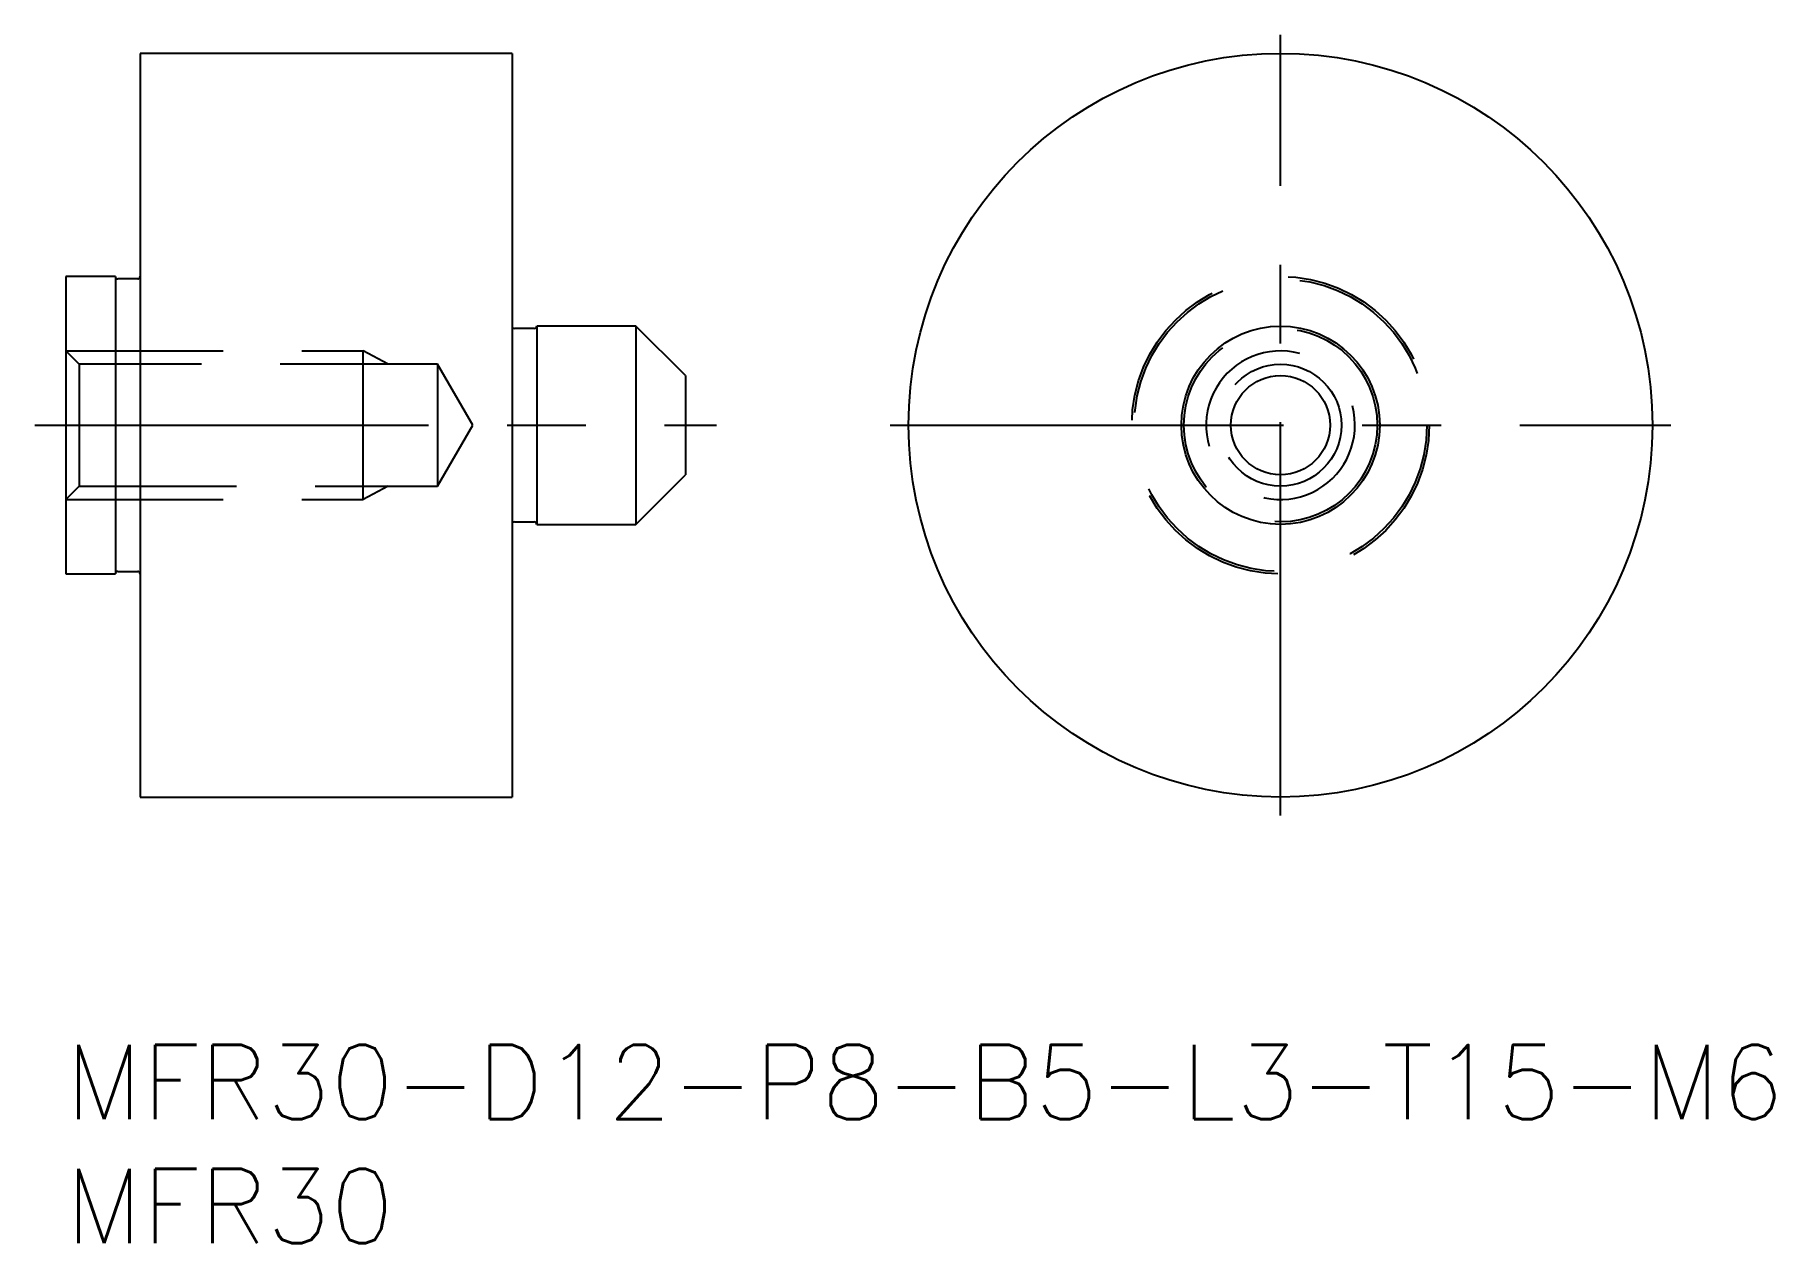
# Model space of a CAD drawing. Extents: x -1.3 to 68.9, y -8 to 40.8.
import ezdxf

# ---------------------------------------------------------------- set-up
doc = ezdxf.new("R2010")
doc.units = 0
doc.header["$LTSCALE"] = 0.5
doc.linetypes.add('CENTER', pattern=[50.8, 31.75, -6.35, 6.35, -6.35])
doc.linetypes.add('DASHED', pattern=[19.05, 12.7, -6.35])
for name, color, linetype in [('MSM_CENTER', 1, 'CENTER'), ('MSM_CONTINUOUS', 7, 'CONTINUOUS'), ('MSM_DASHED', 4, 'DASHED'), ('MSM_PART_NUMBER', 7, 'CONTINUOUS')]:
    doc.layers.add(name, color=color, linetype=linetype)
doc.styles.get("Standard").update_dxf_attribs({"font": 'txt.shx', "height": 3, "bigfont": 'bigfont.shx'})

msp = doc.modelspace()

# ---------------------------------------------------------------- linework, layer by layer
at = {"layer": 'MSM_CENTER'}
for p, q in [((49, 9.25), (49, 40.75)), ((-1.25, 25), (26.25, 25)), ((33.25, 25), (64.75, 25))]:
    msp.add_line(p, q, dxfattribs=at)
at = {"layer": 'MSM_CONTINUOUS'}
for p, q in [((18, 40), (3, 40)), ((3, 40), (3, 10)), ((18, 40), (18, 10)), ((2, 31), (0, 31)), ((0, 31), (0, 19)), ((2, 31), (2, 19)), ((2.9, 30.9), (2.1, 30.9)), ((18.9, 28.9), (18.1, 28.9)), ((23, 29), (19, 29)), ((19, 29), (19, 21)), ((25, 27), (23, 29)), ((23, 29), (23, 21)), ((25, 27), (25, 23)), ((23, 21), (25, 23)), ((18.1, 21.1), (18.9, 21.1)), ((19, 21), (23, 21)), ((0, 19), (2, 19)), ((2.1, 19.1), (2.9, 19.1)), ((3, 10), (18, 10))]:
    msp.add_line(p, q, dxfattribs=at)
for radius in [15, 4, 2]:
    msp.add_circle((49, 25), radius, dxfattribs=at)
for centre, start, end in [((2.1, 31), 180, 270), ((2.9, 31), 270, 0), ((18.1, 29), 180, 270), ((18.9, 29), 270, 0), ((18.1, 21), 90, 180), ((18.9, 21), 0, 90), ((2.1, 19), 90, 180), ((2.9, 19), 0, 90)]:
    msp.add_arc(centre, 0.1, start, end, dxfattribs=at)
at = {"layer": 'MSM_DASHED'}
for p, q in [((0.5415, 27.4585), (0, 28)), ((0, 28), (12, 28)), ((15, 27.4585), (0.5415, 27.4585)), ((0.5415, 27.4585), (0.5415, 22.5415)), ((12, 22), (12, 28)), ((13, 27.4585), (12, 28)), ((16.4194, 25), (15, 27.4585)), ((15, 27.4585), (15, 22.5415)), ((15, 22.5415), (16.4194, 25)), ((0, 22), (0.5415, 22.5415)), ((0.5415, 22.5415), (15, 22.5415)), ((13, 22.5415), (12, 22)), ((0, 22), (12, 22))]:
    msp.add_line(p, q, dxfattribs=at)
for radius in [6, 5.9, 3.9, 2.4585]:
    msp.add_circle((49, 25), radius, dxfattribs=at)
msp.add_arc((49, 25), 3, 75, 15, dxfattribs=at)

# ---------------------------------------------------------------- texts
at = {"layer": 'MSM_PART_NUMBER'}
for s, p in [('MFR30-D12-P8-B5-L3-T15-M6', (0, -3)), ('MFR30', (0, -8))]:
    msp.add_text(s, height=3, dxfattribs=at).set_placement(p)

doc.saveas('drawing.dxf')
